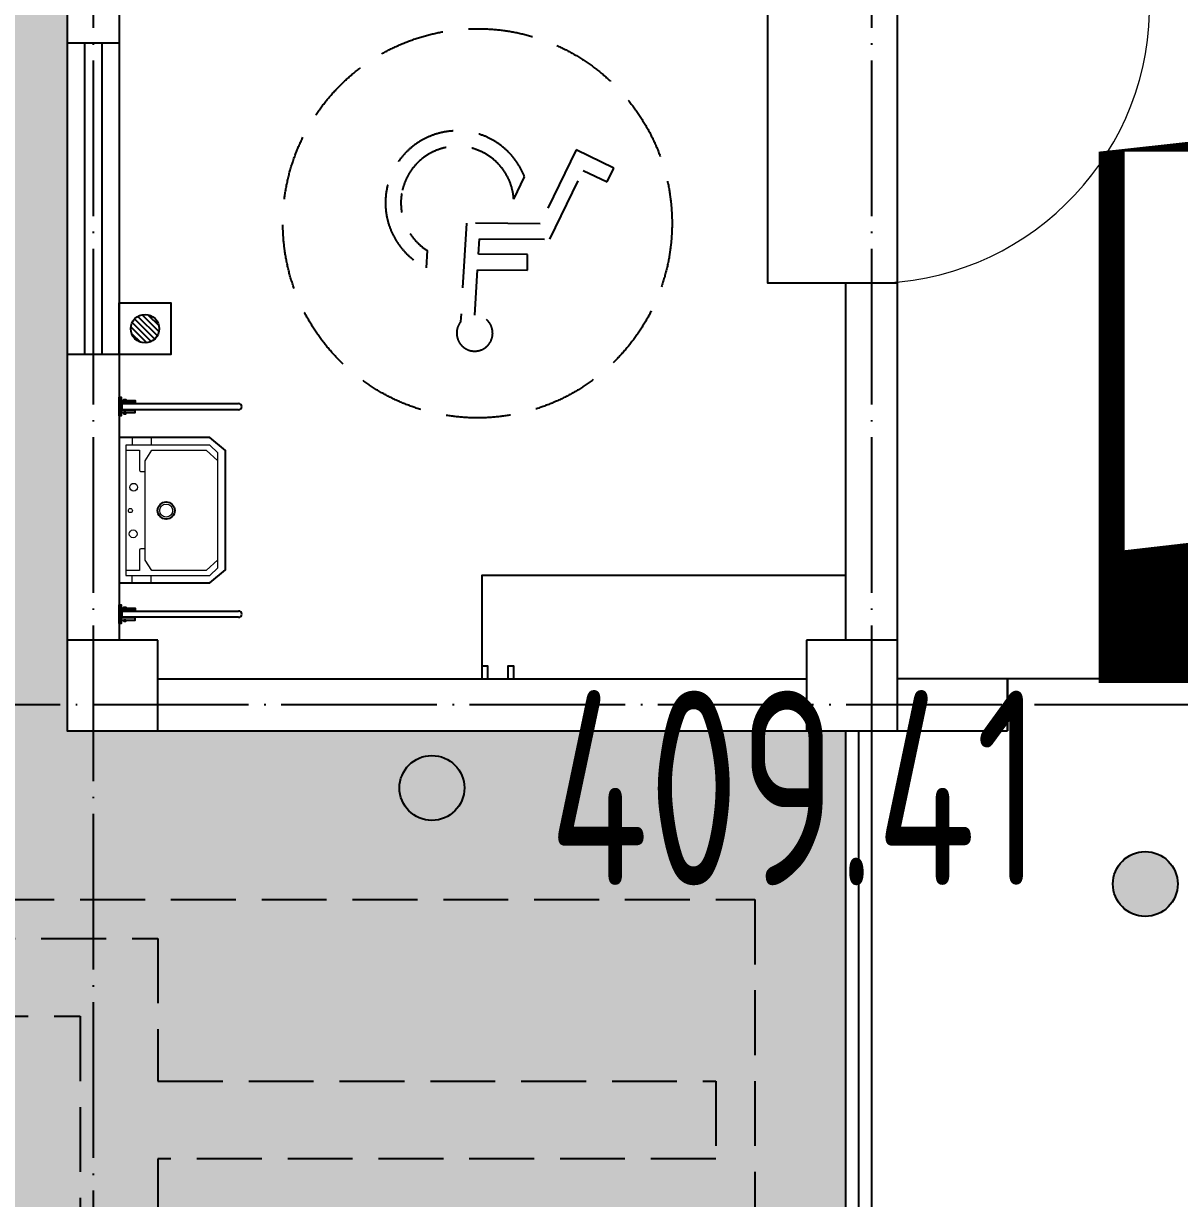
# Model space of a CAD drawing. Header units: millimetres. Extents: x 387826 to 388039216, y 3325062 to 3325368396.
# Drawn here: x 387573753 to 387578209, y 3324894269 to 3324898798 of the extents above; entities that cross this region are included whole.
import ezdxf
from ezdxf.enums import TextEntityAlignment as Align

# ---------------------------------------------------------------- set-up
doc = ezdxf.new("R2010")
doc.units = ezdxf.units.MM
doc.header["$LTSCALE"] = 1000
doc.header["$MEASUREMENT"] = 0
for name, pattern in [('000-Earth-MSCQ（不打印）$0$DASH', [0.35, 0.25, -0.1]), ('000-Earth-MSCQ（不打印）$0$DOTE', [2.4200000000000004, 2, -0.2, 0.02, -0.2]), ('DASH', [0.35, 0.25, -0.1]), ('DOTE', [2.4200000000000004, 2, -0.2, 0.02, -0.2])]:
    doc.linetypes.add(name, pattern=pattern)
for name, color, linetype in [('0 Plan-Building', 8, 'Continuous'), ('0 Plan-Building Line 1', 6, 'Continuous'), ('0 Plan-Building Line 2', 214, 'DASH'), ('0 Plan-Building 散水', 8, 'Continuous'), ('0 Plan-Building 轴线', 8, 'Continuous'), ('0 Plan-Green Hatch', 76, 'Continuous'), ('0-SITE', 7, 'Continuous'), ('000-Earth-MSCQ（不打印）$0$0 Plan-Building', 8, 'Continuous'), ('000-Earth-MSCQ（不打印）$0$0 Plan-Building Information', 8, 'Continuous'), ('000-Earth-MSCQ（不打印）$0$0 Plan-Building Line 1', 6, 'Continuous'), ('000-Earth-MSCQ（不打印）$0$0 Plan-Building Line 2', 214, '000-Earth-MSCQ（不打印）$0$DASH'), ('000-Earth-MSCQ（不打印）$0$0 Plan-Building 散水', 8, 'Continuous'), ('000-Earth-MSCQ（不打印）$0$0 Plan-Building 轴线', 8, 'Continuous'), ('000-Earth-MSCQ（不打印）$0$GCD', 251, 'Continuous'), ('000-Earth-MSCQ（不打印）$0$建筑-看线', 144, 'Continuous'), ('建筑-看线', 144, 'Continuous')]:
    doc.layers.add(name, color=color, linetype=linetype)
doc.styles.add('000-Earth-MSCQ（不打印）$0$HZ', font='gbenor.shx', dxfattribs={"width": 0.8, "bigfont": 'hztxt.shx'})

# ---------------------------------------------------------------- blocks, each defined once
blk = doc.blocks.new('66')
for p, q in [((-192793.1314427012, 112256.8099836974), (-192769.1083131223, 112256.8100616205)), ((-192793.1299560815, 111807.7421285856), (-192793.1314427012, 112256.8099836974)), ((-192769.1083131223, 112256.8100616205), (-192769.1068265033, 111807.7422058067)), ((-191993.1314427038, 112256.809983436), (-191969.1083131246, 112256.8100613592)), ((-191993.1299560848, 111807.7421283224), (-191993.1314427038, 112256.809983436)), ((-191969.1083131246, 112256.8100613592), (-191969.1068265059, 111807.7422055453))]:
    blk.add_line(p, q)
for points in [[(-192745.0854818465, 112268.2591628662), (-192745.0854571527, 112260.5786527457), (-192817.1543222077, 112260.578419661), (-192817.154346901, 112268.2589297796)], [(-192660.7456497087, 111918.2593805422), (-192610.7454827824, 111858.2595196478), (-192150.7454827842, 111858.2607994168), (-192100.7456497108, 111918.2609385219), (-192100.7466234481, 112268.2609385205), (-192660.7466234458, 112268.2593805409)], [(-191945.0854818504, 112268.2591626029), (-191945.0854571548, 112260.5786524843), (-192017.1543222098, 112260.5784193997), (-192017.1543469038, 112268.2589295201)], [(-192804.0897514604, 112242.489963065), (-192804.089775685, 112250.0269901446), (-192808.6118346166, 112250.0269756154), (-192808.6118103713, 112242.4899478467)], [(-192795.799060961, 112206.3143000598), (-192795.799236791, 112260.5784890123), (-192804.0898096056, 112260.5784623615), (-192804.089634456, 112206.3142734201)], [(-192766.4403674405, 112206.314656641), (-192766.4405432688, 112260.5785833945), (-192758.1497082682, 112260.5786107371), (-192758.1495331193, 112206.314683302)], [(-192758.1496494149, 112242.4903729673), (-192758.1496743383, 112250.0271385297), (-192753.6278762245, 112250.0271530767), (-192753.6278520001, 112242.4903875033)], [(-192004.0897514636, 112242.4899628018), (-192004.0897756889, 112250.0269898814), (-192008.6118346192, 112250.0269753541), (-192008.6118103738, 112242.4899475854)], [(-191995.7990609645, 112206.3142997985), (-191995.7992367931, 112260.578488749), (-192004.0898096086, 112260.5784621001), (-192004.0896344585, 112206.3142731588)], [(-191966.440367444, 112206.3146563778), (-191966.4405432714, 112260.5785831332), (-191958.1497082713, 112260.5786104739), (-191958.1495331228, 112206.3146830406)], [(-191958.1496494184, 112242.4903727041), (-191958.1496743413, 112250.0271382683), (-191953.627876227, 112250.0271528154), (-191953.6278520031, 112242.4903872418)]]:
    blk.add_lwpolyline(points, close=True)
at = {"color": 8, "lineweight": 13}
for points in [[(-192632.0288648086, 112242.2169435882), (-192632.0279649894, 111918.7860325237), (-192602.5892742563, 111887.0005035101), (-192159.2649694907, 111887.0017368855), (-192129.8264556194, 111918.7874297019), (-192129.8273554386, 112242.2183407664), (-192632.0545305472, 112242.2169435169)], [(-192660.7464821846, 112217.4844551996), (-192632.0287960004, 112217.4845350953)], [(-192100.7467647092, 112217.4844551996), (-192129.4644508935, 112217.4845350953)], [(-192660.7462805586, 112145.012030313), (-192632.0285943744, 112145.0121102086)], [(-192100.7469663352, 112145.012030313), (-192129.4646525194, 112145.0121102086)]]:
    blk.add_lwpolyline(points, dxfattribs=at)
for points in [[(-192528.9550516326, 112167.9892048605), (-192528.9550967617, 112184.2104121477, 0.4142135623688329), (-192533.9551106722, 112189.2103982372), (-192612.9077419979, 112189.2101785826), (-192612.9078894684, 112242.2169967848)], [(-192148.9739965175, 112242.2182874983), (-192148.973849047, 112189.2114692961), (-192226.4378675271, 112189.211253783, 0.4142135623773572), (-192231.4378536167, 112184.2112398724), (-192231.4378084876, 112167.9900325851)], [(-192571.6620591087, 111887.0005895529), (-192612.8813632417, 111932.9232906464), (-192612.8819434412, 112141.4701622603), (-192572.8986480813, 112167.1940110472, -0.1439046629390476), (-192570.1933634705, 112167.9890901311), (-192190.1929663781, 112167.9901473327), (-192148.9737162292, 112141.4714529024), (-192148.9731360294, 111932.9245812885), (-192190.1921846382, 111887.0016508427)]]:
    blk.add_lwpolyline(points, format="xyb", dxfattribs=at)
at = {"color": 251, "lineweight": 13}
for centre, radius in [((-192471.5152562438, 112213.9429804448), 15), ((-192381.6595344916, 112224.5384340713), 8.000000000000002), ((-192291.8294146396, 112212.187879747), 15)]:
    blk.add_circle(centre, radius, dxfattribs=at)
at = {"color": 251}
blk.add_circle((-192381.6591510335, 112086.7083867412), 33.09367931997397, dxfattribs=at)
at = {"color": 250, "lineweight": 13}
blk.add_circle((-192381.6591510335, 112086.7083867412), 24.9029129964851, dxfattribs=at)
for centre, radius, start, end in [((-192781.1185310241, 111807.7421582271), 12.011425064939, 180.0001414729612, 270.0002269970682), ((-192781.1183823235, 111807.7422889889), 12.01155581916206, 269.9995176979311, 359.999603275399), ((-191981.1185310271, 111807.7421579658), 12.011425064939, 180.0001414729612, 270.0002269970682), ((-191981.1183823263, 111807.7422887294), 12.01155581916206, 269.9995176979311, 359.999603275399)]:
    blk.add_arc(centre, radius, start, end)
blk = doc.blocks.new('A$C9ebdf724')
at = {"layer": '建筑-看线'}
for points in [[(-99.99999999918509, 0.0003220292273908854), (-99.99999999918509, 50.00032202922739), (-119.9999999993015, 50.00032202911098), (-119.9999999844003, 0.0003220230573788285)], [(1.164153218269348e-10, 0), (-1.164153218269348e-10, 50.00000000011642), (-20, 50.00000000011642), (-19.99999998509884, -5.937181413173676e-09)]]:
    blk.add_lwpolyline(points, dxfattribs=at)
blk = doc.blocks.new('A$C4CC85829')
at = {"layer": '0 Plan-Building'}
for p, q in [((7100.005859375029, -9749.999999999613), (6674.999999999884, -9749.999999999709)), ((6674.999999999884, -9749.999999999709), (6674.999999999884, -9949.999999999709)), ((6674.999999999825, -9949.999999999705), (6674.999999999825, -9749.999999999705)), ((7450.005859374971, -9749.999999999884), (7100.005859374971, -9749.999999999884)), ((7100.005859374971, -9749.999999999884), (7100.005859374971, -10099.99999999988)), ((7450.005859374971, -10099.99999999988), (7450.005859374971, -9749.999999999884)), ((9950, -9749.999999999689), (7450.005859375058, -9749.999999999698)), ((10299.99999999997, -9749.999999999884), (9949.99999999997, -9749.999999999884)), ((9949.99999999997, -9749.999999999884), (9949.99999999997, -10099.99999999988)), ((10299.99999999997, -10099.99999999988), (10299.99999999997, -9749.999999999884)), ((6674.999999999884, -9949.999999999709), (7099.999999999942, -9949.999999999713)), ((9950.000000000058, -9949.999999999705), (7450.005859375029, -9949.999999999676)), ((7099.999999999825, -10099.99999999983), (7099.999999999942, -11474.99999999995)), ((7100.005859374971, -10099.99999999988), (7450.005859374971, -10099.99999999988)), ((7299.999999999942, -11474.99999999995), (7299.999999999942, -10099.99999999983)), ((9949.99999999997, -10099.99999999988), (10299.99999999997, -10099.99999999988)), ((10099.99999999991, -12674.99999999983), (10100.00000000003, -10099.99999999983)), ((10300, -12674.99999999983), (10300, -10099.99999999983)), ((10099.99999999997, -11200.00000000309), (10299.99999999997, -11200.00000000309)), ((10166.66666666663, -12400.00000000309), (10166.66666666663, -11200.00000000309)), ((10233.33333333331, -12400.00000000309), (10233.33333333331, -11200.00000000309)), ((10027.66582364106, -11347.53527324612), (9952.464726756967, -11272.33417636202)), ((10040.16004818468, -11337.57885748706), (9962.421142516017, -11259.8399518184)), ((10049.33780924894, -11324.30597824869), (9975.694021754374, -11250.6621907541)), ((10054.54470509454, -11307.06223379158), (9992.937766211515, -11245.45529490854)), ((10051.99124303, -11282.05813142438), (10017.94186857867, -11248.00875697306)), ((9989.148053741199, -11353.9187839516), (9946.081216051476, -11310.85194626188)), ((10011.47050051729, -11353.79059042503), (9946.209409578034, -11288.52949948578)), ((7099.999999999942, -11474.99999999994), (7099.999999999942, -12574.99999999994)), ((7099.999999999942, -11474.99999999995), (7299.999999999942, -11474.99999999995)), ((10099.99999999997, -12400.00000000309), (10299.99999999997, -12400.00000000309))]:
    blk.add_line(p, q, dxfattribs=at)
for points in [[(7200.00000009872, -9749.99999999965), (7200.000000098837, -6749.999999999971)], [(7250.00000009872, -9749.99999999965), (7250.000000098837, -6749.999999999971)], [(7300.00000009872, -9749.99999999965), (7300.000000098837, -6749.999999999971)], [(8700.000000013737, -9950.000001855282), (8699.999999995227, -10350.00000185575), (7300.000000071683, -10350.00000184844), (7300.000000089727, -10099.99999999965)], [(7300.000000000058, -11475.00000000035), (7600.000000000058, -11475.00000000035), (7600.000000000058, -12674.99999999988), (7450.000000000175, -12674.99999999988)]]:
    blk.add_lwpolyline(points, dxfattribs=at)
at = {"layer": '0 Plan-Building', "linetype": 'DASH'}
for points in [[(8728.657621200284, -11352.17558042431), (8718.028030523186, -11526.99490947841), (8526.280777258187, -11525.54341329687), (8525.82856186814, -11585.28250172973), (8714.397160339722, -11586.70993599907), (8710.766290156724, -11646.42496252252), (8439.270322252618, -11644.36978126882), (8310.661465425132, -11910.00428447832), (8218.483983485581, -11865.37589308206), (8192.450755041646, -11919.14609114832), (8338.398435418116, -11989.80771117011), (8476.583176852757, -11704.39474526892), (8760.54934409642, -11706.5443239478), (8783.695264018927, -11325.8754615314, 4.315386172041774), (8728.65762120075, -11352.17558042199, 1.921168257834258)], [(8915.669304579118, -11535.02772640815), (8911.663178963674, -11600.91438315163, -1.637384991567776), (8578.727645720443, -11798.62908707937), (8537.03887956831, -11884.73493544298, 1.47425877462851), (8915.669304578187, -11535.02772640769, 0.6780720384292919)]]:
    blk.add_lwpolyline(points, format="xyb", dxfattribs=at)
at = {"layer": '0 Plan-Building'}
blk.add_lwpolyline([(10099.99999999997, -11400.00000000448), (9899.999999998574, -11400.00000000448), (9899.999999998574, -11200.00000000309), (10099.99999999997, -11200.00000000309)], close=True, dxfattribs=at)
at = {"layer": '0 Plan-Building', "linetype": 'DASH'}
blk.add_circle((8718.558227888861, -11706.22645788227), 749.9999999999997, dxfattribs=at)
at = {"layer": '0 Plan-Building'}
blk.add_circle((9999.999999999272, -11300.00000000378), 55, dxfattribs=at)
at = {"layer": '0 Plan-Building', "lineweight": 13}
blk.add_arc((7199.999999999942, -12547.49999999994), 1072.5, 90, 178.530716418653, dxfattribs=at)
at = {"layer": '0 Plan-Building Line 1', "ltscale": 10}
blk.add_lwpolyline([(7100.000000000058, -13849.9999999999), (10300.00000000003, -13850.00000000001), (10299.99999999997, -9749.999999999884), (7300.00000009872, -9749.99999999965), (7300.000000098837, -6749.999999999971), (9149.99999999997, -6749.999999999971), (9149.99999999997, 100.0000000001164), (-99.9941406250291, 100.0000000001164), (-99.9941406250291, -6749.999999999884), (449.9999999997672, -6749.999999999851), (450.5689102972974, -9705.991464139759, 1.152457852723141), (685.6715259008342, -9960.536134633354), (799.9999999999418, -9960.536134633352), (799.9999999999418, -9949.99999999968), (7099.999999999942, -9949.999999999713)], format="xyb", close=True, dxfattribs=at)
at = {"layer": '0 Plan-Building Line 2'}
blk.add_lwpolyline([(6449.999999999942, -14049.99999999345), (10950.00000004502, -14049.99999999345), (10949.99999999965, -9100.000000004104), (7650.000000095461, -9100.000000003987), (7650.000000095344, -7399.999999996769), (9349.999999999825, -7399.999999996769), (9349.999999999942, 750.0000000002619), (-299.9999999999127, 750.0000000002619), (-299.9999999999418, -7399.999999996828), (99.99999999982538, -7399.999999996769), (100.0000000000582, -9099.999999929336), (100.0000320450054, -9099.999998660234), (100.00003209032, -13599.99999936606), (6450.000000000262, -13600.00000063368)], close=True, dxfattribs=at)
at = {"layer": '0 Plan-Building 散水', "linetype": 'DASH'}
for points in [[(-1200.000000000087, -14950.00000000012), (11399.9999999991, -14950.00000000009), (11400.00000000143, -8650.000000000116), (10249.99999999991, -8650.000000000146), (10250.00000000026, 1200.000000000146), (-1200.000000000087, 1200.000000000146)], [(-900.0000000000873, -14650.00000000012), (11099.99999999921, -14650.00000000009), (11100.00000000134, -8950.000000000116), (9949.999999999913, -8950.000000000146), (9949.999999999942, -8399.99999999965), (7799.999999999651, -8399.999999999622), (7799.999999999651, -8099.999999999622), (9949.999999999942, -8099.999999999651), (9950.000000000233, 900.0000000001455), (-900.0000000000873, 900.0000000001455)]]:
    blk.add_lwpolyline(points, close=True, dxfattribs=at)
at = {"layer": '0 Plan-Building 轴线', "linetype": 'DOTE', "ltscale": 0.3}
for p, q in [((10199.99999999997, -14511.96487577906), (10199.99999999997, 1042.741870977974)), ((7199.999999999942, -14511.96487577906), (7199.999999999942, -9100.000000004016)), ((-563.0513757641893, -9849.999999999709), (11177.13040647213, -9849.999999999709))]:
    blk.add_line(p, q, dxfattribs=at)
at = {"layer": '0 Plan-Building', "ltscale": 100, "xscale": -1, "rotation": 180}
blk.add_blockref('A$C9ebdf724', (8700.000000013737, -9950.000001855282), dxfattribs=at)
at = {"layer": '0 Plan-Building', "ltscale": 3, "rotation": 270}
blk.add_blockref('66', (-102168.2601595307, -202980.7466234442), dxfattribs=at)
blk = doc.blocks.new('000-Earth-MSCQ（不打印）$0$gc200')
h = blk.add_hatch(color=256)
edge = h.paths.add_edge_path()
edge.add_arc((0, -5.551115123125783e-17), 0.2500000000000001, 0, 360)
blk.add_circle((0, -5.551115123125783e-17), 0.2500000000000001)
blk = doc.blocks.new('000-Earth-MSCQ（不打印）$0$66')
for p, q in [((-192793.1314427012, 112256.8099836974), (-192769.1083131223, 112256.8100616205)), ((-192793.1299560815, 111807.7421285856), (-192793.1314427012, 112256.8099836974)), ((-192769.1083131223, 112256.8100616205), (-192769.1068265033, 111807.7422058067)), ((-191993.1314427038, 112256.809983436), (-191969.1083131246, 112256.8100613592)), ((-191993.1299560848, 111807.7421283224), (-191993.1314427038, 112256.809983436)), ((-191969.1083131246, 112256.8100613592), (-191969.1068265059, 111807.7422055453))]:
    blk.add_line(p, q)
for points in [[(-192745.0854818465, 112268.2591628662), (-192745.0854571527, 112260.5786527457), (-192817.1543222077, 112260.578419661), (-192817.154346901, 112268.2589297796)], [(-192660.7456497087, 111918.2593805422), (-192610.7454827824, 111858.2595196478), (-192150.7454827842, 111858.2607994168), (-192100.7456497108, 111918.2609385219), (-192100.7466234481, 112268.2609385205), (-192660.7466234458, 112268.2593805409)], [(-191945.0854818504, 112268.2591626029), (-191945.0854571548, 112260.5786524843), (-192017.1543222098, 112260.5784193997), (-192017.1543469038, 112268.2589295201)], [(-192804.0897514604, 112242.489963065), (-192804.089775685, 112250.0269901446), (-192808.6118346166, 112250.0269756154), (-192808.6118103713, 112242.4899478467)], [(-192795.799060961, 112206.3143000598), (-192795.799236791, 112260.5784890123), (-192804.0898096056, 112260.5784623615), (-192804.089634456, 112206.3142734201)], [(-192766.4403674405, 112206.314656641), (-192766.4405432688, 112260.5785833945), (-192758.1497082682, 112260.5786107371), (-192758.1495331193, 112206.314683302)], [(-192758.1496494149, 112242.4903729673), (-192758.1496743383, 112250.0271385297), (-192753.6278762245, 112250.0271530767), (-192753.6278520001, 112242.4903875033)], [(-192004.0897514636, 112242.4899628018), (-192004.0897756889, 112250.0269898814), (-192008.6118346192, 112250.0269753541), (-192008.6118103738, 112242.4899475854)], [(-191995.7990609645, 112206.3142997985), (-191995.7992367931, 112260.578488749), (-192004.0898096086, 112260.5784621001), (-192004.0896344585, 112206.3142731588)], [(-191966.440367444, 112206.3146563778), (-191966.4405432714, 112260.5785831332), (-191958.1497082713, 112260.5786104739), (-191958.1495331228, 112206.3146830406)], [(-191958.1496494184, 112242.4903727041), (-191958.1496743413, 112250.0271382683), (-191953.627876227, 112250.0271528154), (-191953.6278520031, 112242.4903872418)]]:
    blk.add_lwpolyline(points, close=True)
at = {"color": 8, "lineweight": 13}
for points in [[(-192632.0288648086, 112242.2169435882), (-192632.0279649894, 111918.7860325237), (-192602.5892742563, 111887.0005035101), (-192159.2649694907, 111887.0017368855), (-192129.8264556194, 111918.7874297019), (-192129.8273554386, 112242.2183407664), (-192632.0545305472, 112242.2169435169)], [(-192660.7464821846, 112217.4844551996), (-192632.0287960004, 112217.4845350953)], [(-192100.7467647092, 112217.4844551996), (-192129.4644508935, 112217.4845350953)], [(-192660.7462805586, 112145.012030313), (-192632.0285943744, 112145.0121102086)], [(-192100.7469663352, 112145.012030313), (-192129.4646525194, 112145.0121102086)]]:
    blk.add_lwpolyline(points, dxfattribs=at)
for points in [[(-192528.9550516326, 112167.9892048605), (-192528.9550967617, 112184.2104121477, 0.4142135623688329), (-192533.9551106722, 112189.2103982372), (-192612.9077419979, 112189.2101785826), (-192612.9078894684, 112242.2169967848)], [(-192148.9739965175, 112242.2182874983), (-192148.973849047, 112189.2114692961), (-192226.4378675271, 112189.211253783, 0.4142135623773572), (-192231.4378536167, 112184.2112398724), (-192231.4378084876, 112167.9900325851)], [(-192571.6620591087, 111887.0005895529), (-192612.8813632417, 111932.9232906464), (-192612.8819434412, 112141.4701622603), (-192572.8986480813, 112167.1940110472, -0.1439046629390476), (-192570.1933634705, 112167.9890901311), (-192190.1929663781, 112167.9901473327), (-192148.9737162292, 112141.4714529024), (-192148.9731360294, 111932.9245812885), (-192190.1921846382, 111887.0016508427)]]:
    blk.add_lwpolyline(points, format="xyb", dxfattribs=at)
at = {"color": 251, "lineweight": 13}
for centre, radius in [((-192471.5152562438, 112213.9429804448), 15), ((-192381.6595344916, 112224.5384340713), 8.000000000000002), ((-192291.8294146396, 112212.187879747), 15)]:
    blk.add_circle(centre, radius, dxfattribs=at)
at = {"color": 251}
blk.add_circle((-192381.6591510335, 112086.7083867412), 33.09367931997397, dxfattribs=at)
at = {"color": 250, "lineweight": 13}
blk.add_circle((-192381.6591510335, 112086.7083867412), 24.9029129964851, dxfattribs=at)
for centre, radius, start, end in [((-192781.1185310241, 111807.7421582271), 12.011425064939, 180.0001414729612, 270.0002269970682), ((-192781.1183823235, 111807.7422889889), 12.01155581916206, 269.9995176979311, 359.999603275399), ((-191981.1185310271, 111807.7421579658), 12.011425064939, 180.0001414729612, 270.0002269970682), ((-191981.1183823263, 111807.7422887294), 12.01155581916206, 269.9995176979311, 359.999603275399)]:
    blk.add_arc(centre, radius, start, end)
blk = doc.blocks.new('000-Earth-MSCQ（不打印）$0$A$C9ebdf724')
at = {"layer": '000-Earth-MSCQ（不打印）$0$建筑-看线'}
for points in [[(-99.99999999918509, 0.0003220292273908854), (-99.99999999918509, 50.00032202922739), (-119.9999999993015, 50.00032202911098), (-119.9999999844003, 0.0003220230573788285)], [(1.164153218269348e-10, 0), (-1.164153218269348e-10, 50.00000000011642), (-20, 50.00000000011642), (-19.99999998509884, -5.937181413173676e-09)]]:
    blk.add_lwpolyline(points, dxfattribs=at)
blk = doc.blocks.new('000-Earth-MSCQ（不打印）$0$A$C4CC85829')
at = {"layer": '000-Earth-MSCQ（不打印）$0$0 Plan-Building'}
for p, q in [((7100.005859375029, -9749.999999999613), (6674.999999999884, -9749.999999999709)), ((6674.999999999884, -9749.999999999709), (6674.999999999884, -9949.999999999709)), ((6674.999999999825, -9949.999999999705), (6674.999999999825, -9749.999999999705)), ((7450.005859374971, -9749.999999999884), (7100.005859374971, -9749.999999999884)), ((7100.005859374971, -9749.999999999884), (7100.005859374971, -10099.99999999988)), ((7450.005859374971, -10099.99999999988), (7450.005859374971, -9749.999999999884)), ((9950, -9749.999999999689), (7450.005859375058, -9749.999999999698)), ((10299.99999999997, -9749.999999999884), (9949.99999999997, -9749.999999999884)), ((9949.99999999997, -9749.999999999884), (9949.99999999997, -10099.99999999988)), ((10299.99999999997, -10099.99999999988), (10299.99999999997, -9749.999999999884)), ((6674.999999999884, -9949.999999999709), (7099.999999999942, -9949.999999999713)), ((9950.000000000058, -9949.999999999705), (7450.005859375029, -9949.999999999676)), ((7099.999999999825, -10099.99999999983), (7099.999999999942, -11474.99999999995)), ((7100.005859374971, -10099.99999999988), (7450.005859374971, -10099.99999999988)), ((7299.999999999942, -11474.99999999995), (7299.999999999942, -10099.99999999983)), ((9949.99999999997, -10099.99999999988), (10299.99999999997, -10099.99999999988)), ((10099.99999999991, -12674.99999999983), (10100.00000000003, -10099.99999999983)), ((10300, -12674.99999999983), (10300, -10099.99999999983)), ((10099.99999999997, -11200.00000000309), (10299.99999999997, -11200.00000000309)), ((10166.66666666663, -12400.00000000309), (10166.66666666663, -11200.00000000309)), ((10233.33333333331, -12400.00000000309), (10233.33333333331, -11200.00000000309)), ((10027.66582364106, -11347.53527324612), (9952.464726756967, -11272.33417636202)), ((10040.16004818468, -11337.57885748706), (9962.421142516017, -11259.8399518184)), ((10049.33780924894, -11324.30597824869), (9975.694021754374, -11250.6621907541)), ((10054.54470509454, -11307.06223379158), (9992.937766211515, -11245.45529490854)), ((10051.99124303, -11282.05813142438), (10017.94186857867, -11248.00875697306)), ((9989.148053741199, -11353.9187839516), (9946.081216051476, -11310.85194626188)), ((10011.47050051729, -11353.79059042503), (9946.209409578034, -11288.52949948578)), ((7099.999999999942, -11474.99999999994), (7099.999999999942, -12574.99999999994)), ((7099.999999999942, -11474.99999999995), (7299.999999999942, -11474.99999999995)), ((10099.99999999997, -12400.00000000309), (10299.99999999997, -12400.00000000309))]:
    blk.add_line(p, q, dxfattribs=at)
for points in [[(7200.00000009872, -9749.99999999965), (7200.000000098837, -6749.999999999971)], [(7250.00000009872, -9749.99999999965), (7250.000000098837, -6749.999999999971)], [(7300.00000009872, -9749.99999999965), (7300.000000098837, -6749.999999999971)], [(8700.000000013737, -9950.000001855282), (8699.999999995227, -10350.00000185575), (7300.000000071683, -10350.00000184844), (7300.000000089727, -10099.99999999965)], [(7300.000000000058, -11475.00000000035), (7600.000000000058, -11475.00000000035), (7600.000000000058, -12674.99999999988), (7450.000000000175, -12674.99999999988)]]:
    blk.add_lwpolyline(points, dxfattribs=at)
at = {"layer": '000-Earth-MSCQ（不打印）$0$0 Plan-Building', "linetype": '000-Earth-MSCQ（不打印）$0$DASH'}
for points in [[(8728.657621200284, -11352.17558042431), (8718.028030523186, -11526.99490947841), (8526.280777258187, -11525.54341329687), (8525.82856186814, -11585.28250172973), (8714.397160339722, -11586.70993599907), (8710.766290156724, -11646.42496252252), (8439.270322252618, -11644.36978126882), (8310.661465425132, -11910.00428447832), (8218.483983485581, -11865.37589308206), (8192.450755041646, -11919.14609114832), (8338.398435418116, -11989.80771117011), (8476.583176852757, -11704.39474526892), (8760.54934409642, -11706.5443239478), (8783.695264018927, -11325.8754615314, 4.315386172041774), (8728.65762120075, -11352.17558042199, 1.921168257834258)], [(8915.669304579118, -11535.02772640815), (8911.663178963674, -11600.91438315163, -1.637384991567776), (8578.727645720443, -11798.62908707937), (8537.03887956831, -11884.73493544298, 1.47425877462851), (8915.669304578187, -11535.02772640769, 0.6780720384292919)]]:
    blk.add_lwpolyline(points, format="xyb", dxfattribs=at)
at = {"layer": '000-Earth-MSCQ（不打印）$0$0 Plan-Building'}
blk.add_lwpolyline([(10099.99999999997, -11400.00000000448), (9899.999999998574, -11400.00000000448), (9899.999999998574, -11200.00000000309), (10099.99999999997, -11200.00000000309)], close=True, dxfattribs=at)
at = {"layer": '000-Earth-MSCQ（不打印）$0$0 Plan-Building', "linetype": '000-Earth-MSCQ（不打印）$0$DASH'}
blk.add_circle((8718.558227888861, -11706.22645788227), 749.9999999999997, dxfattribs=at)
at = {"layer": '000-Earth-MSCQ（不打印）$0$0 Plan-Building'}
blk.add_circle((9999.999999999272, -11300.00000000378), 55, dxfattribs=at)
at = {"layer": '000-Earth-MSCQ（不打印）$0$0 Plan-Building', "lineweight": 13}
blk.add_arc((7199.999999999942, -12547.49999999994), 1072.5, 90, 178.530716418653, dxfattribs=at)
at = {"layer": '000-Earth-MSCQ（不打印）$0$0 Plan-Building Line 1', "ltscale": 10}
blk.add_lwpolyline([(7100.000000000058, -13849.9999999999), (10300.00000000003, -13850.00000000001), (10299.99999999997, -9749.999999999884), (7300.00000009872, -9749.99999999965), (7300.000000098837, -6749.999999999971), (9149.99999999997, -6749.999999999971), (9149.99999999997, 100.0000000001164), (-99.9941406250291, 100.0000000001164), (-99.9941406250291, -6749.999999999884), (449.9999999997672, -6749.999999999851), (450.5689102972974, -9705.991464139759, 1.152457852723141), (685.6715259008342, -9960.536134633354), (799.9999999999418, -9960.536134633352), (799.9999999999418, -9949.99999999968), (7099.999999999942, -9949.999999999713)], format="xyb", close=True, dxfattribs=at)
at = {"layer": '000-Earth-MSCQ（不打印）$0$0 Plan-Building Line 2'}
blk.add_lwpolyline([(6449.999999999942, -14049.99999999345), (10950.00000004502, -14049.99999999345), (10949.99999999965, -9100.000000004104), (7650.000000095461, -9100.000000003987), (7650.000000095344, -7399.999999996769), (9349.999999999825, -7399.999999996769), (9349.999999999942, 750.0000000002619), (-299.9999999999127, 750.0000000002619), (-299.9999999999418, -7399.999999996828), (99.99999999982538, -7399.999999996769), (100.0000000000582, -9099.999999929336), (100.0000320450054, -9099.999998660234), (100.00003209032, -13599.99999936606), (6450.000000000262, -13600.00000063368)], close=True, dxfattribs=at)
at = {"layer": '000-Earth-MSCQ（不打印）$0$0 Plan-Building 散水', "linetype": '000-Earth-MSCQ（不打印）$0$DASH'}
for points in [[(-1200.000000000087, -14950.00000000012), (11399.9999999991, -14950.00000000009), (11400.00000000143, -8650.000000000116), (10249.99999999991, -8650.000000000146), (10250.00000000026, 1200.000000000146), (-1200.000000000087, 1200.000000000146)], [(-900.0000000000873, -14650.00000000012), (11099.99999999921, -14650.00000000009), (11100.00000000134, -8950.000000000116), (9949.999999999913, -8950.000000000146), (9949.999999999942, -8399.99999999965), (7799.999999999651, -8399.999999999622), (7799.999999999651, -8099.999999999622), (9949.999999999942, -8099.999999999651), (9950.000000000233, 900.0000000001455), (-900.0000000000873, 900.0000000001455)]]:
    blk.add_lwpolyline(points, close=True, dxfattribs=at)
at = {"layer": '000-Earth-MSCQ（不打印）$0$0 Plan-Building 轴线', "linetype": '000-Earth-MSCQ（不打印）$0$DOTE', "ltscale": 0.3}
for p, q in [((10199.99999999997, -14511.96487577906), (10199.99999999997, 1042.741870977974)), ((7199.999999999942, -14511.96487577906), (7199.999999999942, -9100.000000004016)), ((-563.0513757641893, -9849.999999999709), (11177.13040647213, -9849.999999999709))]:
    blk.add_line(p, q, dxfattribs=at)
at = {"layer": '000-Earth-MSCQ（不打印）$0$0 Plan-Building', "ltscale": 100, "xscale": -1, "rotation": 180}
blk.add_blockref('000-Earth-MSCQ（不打印）$0$A$C9ebdf724', (8700.000000013737, -9950.000001855282), dxfattribs=at)
at = {"layer": '000-Earth-MSCQ（不打印）$0$0 Plan-Building', "ltscale": 3, "rotation": 270}
blk.add_blockref('000-Earth-MSCQ（不打印）$0$66', (-102168.2601595307, -202980.7466234442), dxfattribs=at)
blk = doc.blocks.new('000-Earth-MSCQ（不打印）')
at = {"layer": '000-Earth-MSCQ（不打印）$0$0 Plan-Building Information', "linetype": '000-Earth-MSCQ（不打印）$0$DASH', "const_width": 100}
blk.add_lwpolyline([(387577947.6214405, 3324898581.195071), (387582498.8455327, 3324898581.19507), (387582498.8455325, 3324896464.330797), (387577947.6214403, 3324896464.330798)], close=True, dxfattribs=at)
at = {"layer": '000-Earth-MSCQ（不打印）$0$0 Plan-Building', "ltscale": 10, "rotation": 180}
blk.add_blockref('000-Earth-MSCQ（不打印）$0$A$C4CC85829', (387584221.7750568, 3324886321.837725), dxfattribs=at)
at = {"layer": '000-Earth-MSCQ（不打印）$0$GCD', "linetype": 'Continuous'}
ref = blk.add_blockref('000-Earth-MSCQ（不打印）$0$gc200', (387575327.6, 3324895851.7), dxfattribs=dict(at, xscale=500, yscale=500, zscale=500))
ref.add_attrib('height', '409.41', dxfattribs={"linetype": 'Continuous', "height": 750, "style": '000-Earth-MSCQ（不打印）$0$HZ', "width": 0.8}).set_placement((387575777.6, 3324895851.7), align=Align.MIDDLE_LEFT)
ref = blk.add_blockref('000-Earth-MSCQ（不打印）$0$gc200', (387578077.3, 3324895481.6), dxfattribs=dict(at, xscale=500, yscale=500, zscale=500))
ref.add_attrib('height', '409.39', dxfattribs={"linetype": 'Continuous', "height": 750, "style": '000-Earth-MSCQ（不打印）$0$HZ', "width": 0.8}).set_placement((387578527.3, 3324895481.6), align=Align.MIDDLE_LEFT)

msp = doc.modelspace()

# ---------------------------------------------------------------- hatches: boundary and pattern name
at = {"layer": '0 Plan-Green Hatch', "ltscale": 10}
h = msp.add_hatch(dxfattribs=at)
h.set_pattern_fill('GRASS', color=256, scale=400, double=1)
h.set_pattern_definition([(90, (387910883.5935059, 3325096422.695915), (-798.2363799999999, 798.23638), [211.664528, -1384.80812]), (45, (387910883.5935059, 3325096422.695915), (-798.2369240652082, 798.2369240652083), [211.664528, -917.2129199999998]), (135, (387910883.5935059, 3325096422.695915), (-798.2369240652083, -798.2369240652082), [211.664528, -917.2129199999998])])
edge = h.paths.add_edge_path()
edge.add_line((387564086.8344178, 3324808678.800298), (387562589.6163356, 3324819517.294517))
edge.add_arc((387605680.4219431, 3324825469.812646), 43499.99999974993, 114.11346946613901, 187.8650025794132, ccw=False)
edge.add_arc((387581780.5377051, 3324878864.993055), 14999.99792741948, 294.1134694825049, 372.9095372634073)
edge.add_line((387596401.395973, 3324882216.178118), (387591598.4141135, 3324881444.393431))
edge.add_arc((387632665.6745943, 3324896181.362542), 43631.38941143492, 171.4450994506977, 199.7405030781659, ccw=False)
edge.add_line((387589519.737661, 3324902671.837727), (387585471.7750569, 3324902671.837725))
edge.add_line((387585471.7750569, 3324902671.837725), (387585471.7750575, 3324896071.837725))
edge.add_line((387585471.7750575, 3324896071.837725), (387583771.2061465, 3324896071.837726))
edge.add_line((387583771.2061465, 3324896071.837726), (387583771.7750568, 3324893071.837725))
edge.add_line((387583771.7750568, 3324893071.837725), (387584321.7691975, 3324893071.837725))
edge.add_line((387584321.7691975, 3324893071.837725), (387584321.7691975, 3324886221.837725))
edge.add_line((387584321.7691975, 3324886221.837725), (387575071.7750568, 3324886221.837725))
edge.add_line((387575071.7750568, 3324886221.837725), (387575071.7750568, 3324893071.837726))
edge.add_line((387575071.7750568, 3324893071.837726), (387576921.7750567, 3324893071.837725))
edge.add_line((387576921.7750567, 3324893071.837725), (387576921.7750567, 3324896071.837725))
edge.add_line((387576921.7750567, 3324896071.837725), (387573921.7750568, 3324896071.837725))
edge.add_line((387573921.7750568, 3324896071.837725), (387573921.7750568, 3324902671.837725))
edge.add_line((387573921.7750568, 3324902671.837725), (387563511.7750573, 3324902671.837725))
edge.add_line((387563511.7750573, 3324902671.837725), (387563511.7750572, 3324906271.837728))
edge.add_line((387563511.7750572, 3324906271.837728), (387558011.7750598, 3324906271.837728))
edge.add_line((387558011.7750598, 3324906271.837728), (387558011.7750579, 3324931571.837728))
edge.add_line((387558011.7750579, 3324931571.837728), (387563511.7750573, 3324931571.837729))
edge.add_line((387563511.7750573, 3324931571.837729), (387563511.7750573, 3324932400.198334))
edge.add_line((387563511.7750573, 3324932400.198334), (387563835.6215441, 3324932724.841094))
edge.add_line((387563835.6215441, 3324932724.841094), (387559941.7617906, 3324936609.150068))
edge.add_line((387559941.7617906, 3324936609.150068), (387565450.4181589, 3324942131.351175))
edge.add_line((387565450.4181589, 3324942131.351175), (387569344.2779095, 3324938247.042197))
edge.add_line((387569344.2779095, 3324938247.042197), (387569668.2767904, 3324938571.837728))
edge.add_line((387569668.2767904, 3324938571.837728), (387569853.3400446, 3324938571.837729))
edge.add_line((387569853.3400446, 3324938571.837729), (387569853.3400441, 3324944071.837729))
edge.add_line((387569853.3400441, 3324944071.837729), (387580153.3400453, 3324944071.837728))
edge.add_line((387580153.3400453, 3324944071.837728), (387580153.3400444, 3324938571.837729))
edge.add_line((387580153.3400444, 3324938571.837729), (387580503.3400441, 3324938571.837729))
edge.add_arc((387564914.2130557, 3324960010.964717), 26507.67900640226, 306.0221897285143, 323.9778102701975)
edge.add_line((387586353.3400443, 3324944421.837729), (387586353.3400441, 3324946071.837729))
edge.add_line((387586353.3400441, 3324946071.837729), (387565969.8992068, 3324946071.837758))
edge.add_line((387565969.8992068, 3324946071.837758), (387555981.1851352, 3324936058.587054))
edge.add_line((387555981.1851352, 3324936058.587054), (387556082.6432843, 3324865034.57372))
edge.add_line((387556082.6432843, 3324865034.57372), (387556222.5906866, 3324859820.49919))
edge.add_line((387556222.5906866, 3324859820.49919), (387559227.676034, 3324808007.561311))
edge.add_line((387559227.676034, 3324808007.561311), (387564086.8344178, 3324808678.800298))

# ---------------------------------------------------------------- block references
at = {"layer": '0 Plan-Building', "ltscale": 10, "rotation": 180}
msp.add_blockref('A$C4CC85829', (387584221.7750568, 3324886321.837725), dxfattribs=at)
at = {"layer": '0-SITE', "ltscale": 10}
msp.add_blockref('000-Earth-MSCQ（不打印）', (0, 0), dxfattribs=at)

doc.saveas('drawing.dxf')
